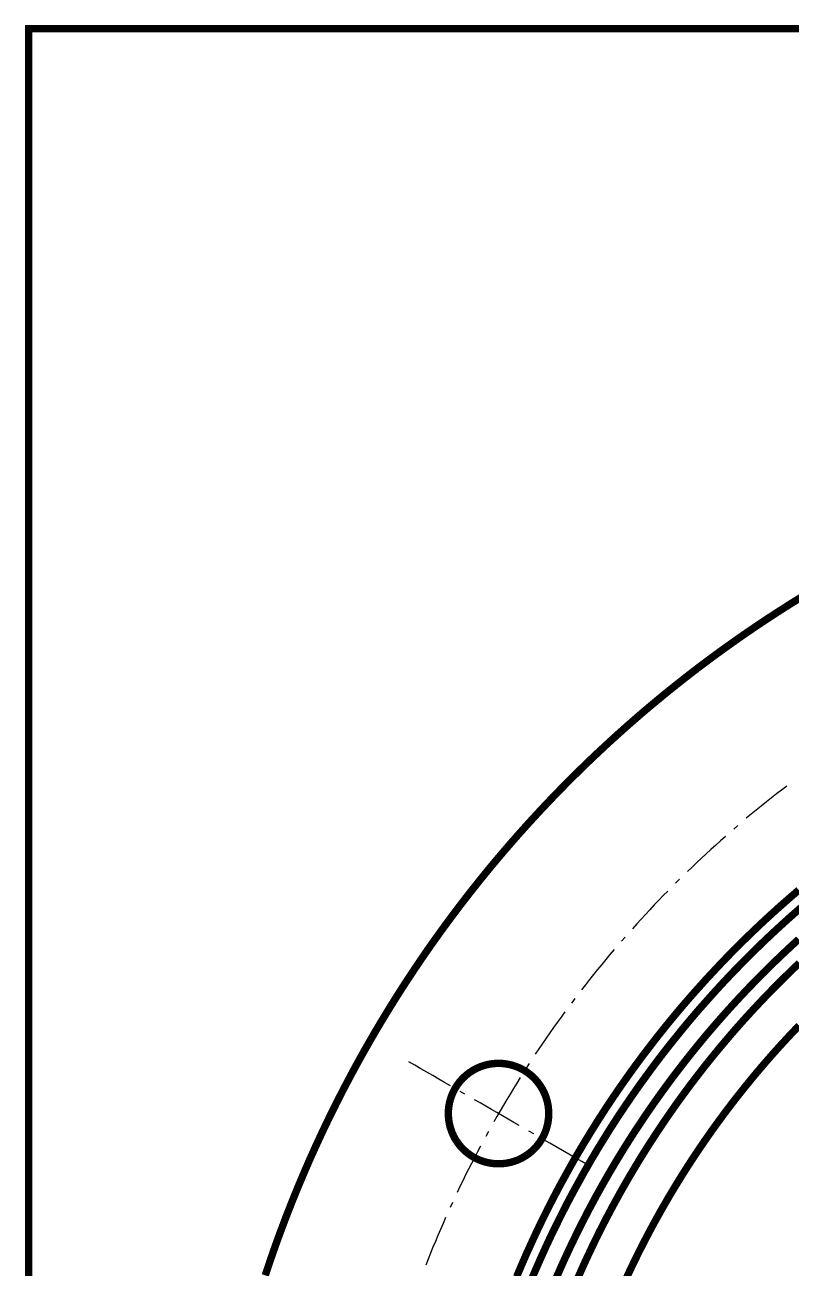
# Model space of a CAD drawing. Header units: millimetres. Extents: x 20 to 410, y 10 to 287.
# Drawn here: x 19.8 to 71.6, y 203.1 to 287.2 of the extents above; entities that cross this region are included whole.
import ezdxf

# ---------------------------------------------------------------- set-up
doc = ezdxf.new("R2010")
doc.units = ezdxf.units.MM
doc.layers.add('KANTEN', color=7, linetype='Continuous', lineweight=50)
doc.layers.add('MITTELLINIEN', color=7, linetype='Continuous', lineweight=25)

msp = doc.modelspace()

# ---------------------------------------------------------------- linework, layer by layer
at = {"layer": 'KANTEN', "lineweight": 50, "const_width": 0.5}
for points in [[(20, 10), (410, 10), (410, 287), (20, 287)], [(51.818, 216.97), (51.518, 216.957), (51.219, 216.917), (50.926, 216.851), (50.64, 216.759), (50.362, 216.643), (50.096, 216.502), (49.844, 216.338), (49.607, 216.153), (49.387, 215.947), (49.187, 215.723), (49.007, 215.482), (48.849, 215.226), (48.714, 214.957), (48.604, 214.678), (48.518, 214.389), (48.459, 214.094), (48.426, 213.795), (48.419, 213.495), (48.439, 213.195), (48.485, 212.897), (48.558, 212.606), (48.656, 212.321), (48.778, 212.047), (48.925, 211.784), (49.094, 211.535), (49.285, 211.302), (49.495, 211.087), (49.724, 210.892), (49.968, 210.717), (50.228, 210.565), (50.5, 210.436), (50.782, 210.332), (51.072, 210.253), (51.368, 210.2), (51.668, 210.173), (51.968, 210.173), (52.268, 210.2), (52.564, 210.253), (52.854, 210.332), (53.137, 210.436), (53.408, 210.565), (53.668, 210.717), (53.913, 210.892), (54.141, 211.087), (54.351, 211.302), (54.542, 211.535), (54.711, 211.784), (54.858, 212.047), (54.98, 212.321), (55.078, 212.606), (55.151, 212.897), (55.197, 213.195), (55.217, 213.495), (55.211, 213.795), (55.177, 214.094), (55.118, 214.389), (55.033, 214.678), (54.922, 214.957), (54.787, 215.226), (54.629, 215.482), (54.449, 215.723), (54.249, 215.947), (54.029, 216.153), (53.792, 216.338), (53.54, 216.502), (53.274, 216.643), (52.997, 216.759), (52.71, 216.851), (52.417, 216.917), (52.119, 216.957)]]:
    msp.add_lwpolyline(points, close=True, dxfattribs=at)
for points in [[(72.294, 248.505), (71.529, 248.03), (70.518, 247.384), (69.765, 246.89), (68.77, 246.22), (68.03, 245.707), (67.051, 245.012), (66.324, 244.482), (65.363, 243.763), (64.649, 243.215), (63.941, 242.659), (63.006, 241.907), (62.082, 241.141), (61.396, 240.558), (60.491, 239.77), (59.82, 239.17), (59.155, 238.564), (58.278, 237.744), (57.628, 237.121), (56.772, 236.28), (56.138, 235.641), (55.303, 234.779), (54.685, 234.125), (53.871, 233.243), (53.269, 232.573), (52.478, 231.671), (51.699, 230.758), (51.124, 230.066), (50.556, 229.368), (49.81, 228.427), (49.077, 227.477), (48.536, 226.757), (48.004, 226.032), (47.305, 225.056), (46.79, 224.318), (46.116, 223.325), (45.456, 222.322), (44.97, 221.565), (44.492, 220.802), (43.868, 219.777), (43.409, 219.002), (42.81, 217.962), (42.226, 216.914), (41.798, 216.122), (41.378, 215.326), (40.831, 214.258), (40.3, 213.182), (39.911, 212.37), (39.406, 211.281), (39.037, 210.46), (38.678, 209.635), (38.212, 208.529), (37.872, 207.695), (37.434, 206.578), (37.011, 205.455), (36.704, 204.609), (36.309, 203.475), (36.023, 202.622)], [(72.144, 228.696), (71.461, 228.109), (70.786, 227.514), (70.119, 226.91), (69.46, 226.297), (68.809, 225.675), (68.166, 225.046), (67.531, 224.407), (66.905, 223.761), (65.88, 222.666), (64.879, 221.548), (64.29, 220.868), (63.71, 220.179), (63.139, 219.483), (62.577, 218.78), (61.662, 217.592), (61.125, 216.87), (60.597, 216.14), (60.079, 215.404), (59.571, 214.661), (59.073, 213.912), (58.584, 213.156), (58.105, 212.394), (57.636, 211.625), (57.177, 210.851), (56.729, 210.071), (56.004, 208.758), (55.583, 207.962), (55.172, 207.161), (54.771, 206.355), (54.382, 205.544), (53.756, 204.181), (53.394, 203.356), (53.044, 202.527)], [(72.425, 227.621), (71.747, 227.03), (71.076, 226.429), (70.414, 225.82), (69.759, 225.202), (68.687, 224.153), (67.638, 223.081), (67.02, 222.426), (66.411, 221.764), (65.415, 220.642), (64.829, 219.958), (64.253, 219.267), (63.313, 218.098), (62.761, 217.386), (62.219, 216.668), (61.337, 215.455), (60.82, 214.717), (60.314, 213.973), (59.817, 213.223), (59.33, 212.466), (58.541, 211.19), (58.081, 210.416), (57.632, 209.636), (56.906, 208.323), (56.484, 207.528), (56.073, 206.727), (55.411, 205.381), (55.029, 204.566), (54.657, 203.746), (54.296, 202.922), (53.946, 202.092)], [(55.682, 202.348), (56.044, 203.173), (56.291, 203.72), (56.671, 204.536), (57.062, 205.348), (57.464, 206.153), (57.876, 206.954), (58.158, 207.484), (58.444, 208.012), (58.881, 208.799), (59.33, 209.58), (59.789, 210.354), (60.258, 211.123), (60.577, 211.631), (61.064, 212.389), (61.561, 213.14), (62.068, 213.884), (62.411, 214.377), (62.935, 215.109), (63.469, 215.835), (63.83, 216.314), (64.38, 217.027), (64.939, 217.733), (65.508, 218.431), (65.892, 218.892), (66.477, 219.577), (67.071, 220.254), (67.472, 220.701), (68.08, 221.364), (68.698, 222.019), (69.325, 222.666), (69.747, 223.093), (70.388, 223.725), (71.038, 224.349), (71.696, 224.964), (72.139, 225.368)], [(57.098, 202.234), (57.461, 203.06), (57.71, 203.608), (58.223, 204.697), (58.62, 205.507), (58.892, 206.044), (59.168, 206.579), (59.592, 207.376), (60.027, 208.167), (60.323, 208.691), (60.623, 209.212), (61.084, 209.988), (61.396, 210.503), (61.874, 211.268), (62.528, 212.279), (63.031, 213.028), (63.372, 213.524), (63.891, 214.262), (64.244, 214.75), (64.78, 215.476), (65.144, 215.955), (65.697, 216.669), (66.072, 217.14), (66.641, 217.84), (67.027, 218.302), (67.612, 218.989), (68.008, 219.442), (68.408, 219.892), (69.016, 220.559), (69.633, 221.218), (70.049, 221.652), (70.47, 222.083), (71.108, 222.721), (71.754, 223.351), (72.19, 223.766)], [(60.368, 202.208), (60.749, 203.026), (61.009, 203.568), (61.41, 204.376), (61.683, 204.912), (62.103, 205.711), (62.389, 206.24), (62.828, 207.028), (63.279, 207.81), (63.741, 208.585), (64.055, 209.098), (64.374, 209.608), (64.862, 210.367), (65.193, 210.869), (65.699, 211.616), (66.216, 212.355), (66.567, 212.844), (67.102, 213.571), (67.647, 214.29), (68.203, 215.001), (68.579, 215.47), (68.96, 215.936), (69.539, 216.627), (69.931, 217.084), (70.527, 217.761), (70.93, 218.208), (71.542, 218.87), (72.164, 219.524)], [(72.134, 219.492), (71.513, 218.839), (70.902, 218.177), (70.301, 217.507), (69.906, 217.055), (69.321, 216.37), (68.937, 215.908), (68.369, 215.209), (67.811, 214.502), (67.264, 213.787), (66.727, 213.064), (66.201, 212.333), (65.685, 211.595), (65.18, 210.849), (64.686, 210.096), (64.203, 209.336), (63.731, 208.569), (63.27, 207.795), (62.821, 207.015), (62.383, 206.228), (62.097, 205.7), (61.678, 204.903), (61.271, 204.099), (61.006, 203.561), (60.618, 202.748)]]:
    msp.add_lwpolyline(points, dxfattribs=at)
at = {"layer": 'MITTELLINIEN', "lineweight": 25}
for points in [[(71.328, 235.735), (70.982, 235.468), (70.636, 235.2), (70.291, 234.93), (69.949, 234.657), (69.607, 234.385), (69.269, 234.107), (68.931, 233.829), (68.594, 233.551)], [(67.173, 232.327), (66.845, 232.038), (66.52, 231.745), (66.196, 231.451), (65.873, 231.155), (65.554, 230.857), (65.234, 230.558), (64.918, 230.256), (64.603, 229.952)], [(68.023, 233.065), (67.737, 232.822)], [(64.066, 229.428), (63.801, 229.163)], [(63.272, 228.632), (62.967, 228.318), (62.662, 228.005), (62.361, 227.687), (62.06, 227.369), (61.761, 227.05), (61.466, 226.727), (61.171, 226.404), (60.878, 226.079)], [(60.381, 225.517), (60.134, 225.235)], [(59.646, 224.666), (59.362, 224.332), (59.083, 223.996), (58.804, 223.659), (58.527, 223.32), (58.253, 222.979), (57.979, 222.638), (57.71, 222.293), (57.441, 221.948)], [(56.985, 221.352), (56.76, 221.053)], [(56.313, 220.45), (56.055, 220.097), (55.798, 219.743), (55.546, 219.386), (55.293, 219.028), (55.043, 218.669), (54.797, 218.307), (54.551, 217.946), (54.308, 217.582)], [(48.57, 215.445), (48.168, 215.677), (47.766, 215.909), (47.364, 216.141), (46.962, 216.374), (46.56, 216.606), (46.158, 216.838), (45.756, 217.07)], [(53.895, 216.956), (53.692, 216.64)], [(53.289, 216.008), (53.058, 215.637), (52.829, 215.264), (52.6, 214.891), (52.376, 214.515), (52.152, 214.139), (51.93, 213.762), (51.713, 213.383), (51.496, 213.003)], [(49.545, 214.882), (49.22, 215.07)], [(53.225, 212.757), (52.846, 212.976), (52.468, 213.195), (52.089, 213.414), (51.71, 213.632), (51.331, 213.851), (50.952, 214.07), (50.573, 214.289), (50.194, 214.507)], [(51.13, 212.348), (50.949, 212.019)], [(54.2, 212.195), (53.875, 212.382)], [(50.593, 211.359), (50.388, 210.973), (50.185, 210.585), (49.986, 210.196), (49.787, 209.806), (49.592, 209.415), (49.399, 209.022), (49.206, 208.629), (49.019, 208.234)], [(57.88, 210.07), (57.447, 210.32), (57.014, 210.57), (56.581, 210.82), (56.148, 211.07), (55.715, 211.32), (55.282, 211.57), (54.849, 211.82)], [(48.699, 207.555), (48.544, 207.214)], [(48.235, 206.531), (48.06, 206.13), (47.885, 205.728), (47.712, 205.327), (47.544, 204.923), (47.377, 204.519), (47.212, 204.113), (47.05, 203.707), (46.889, 203.3)]]:
    msp.add_lwpolyline(points, dxfattribs=at)

doc.saveas('drawing.dxf')
